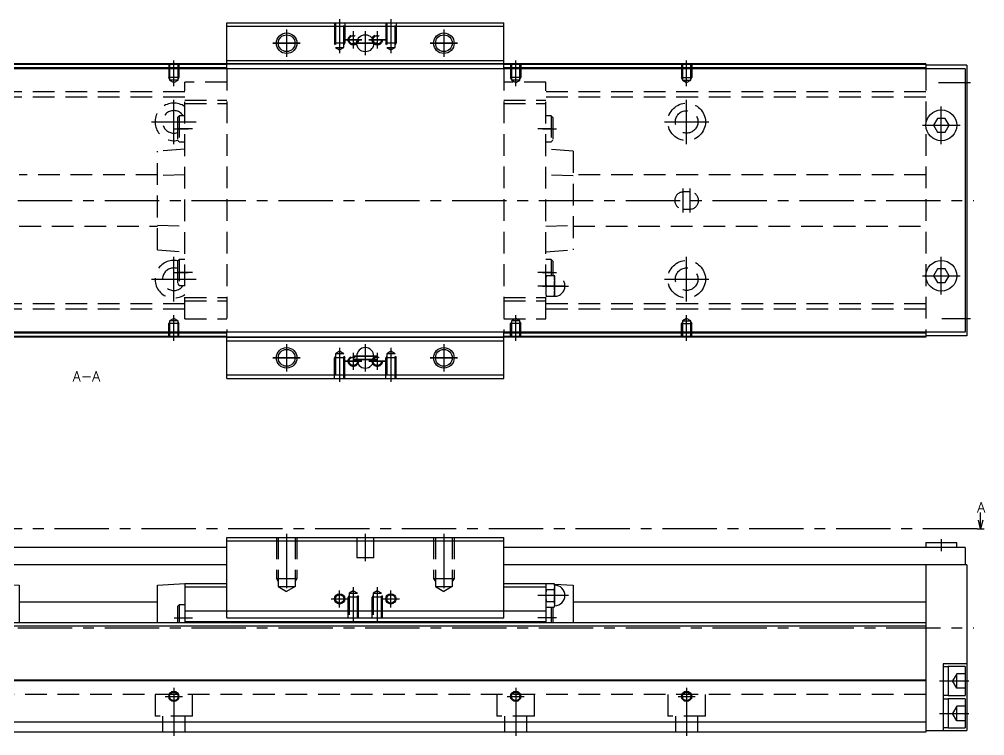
# Model space of a CAD drawing. Extents: x -2 to 886, y -8 to 353.
# Drawn here: x 603.5 to 885.9, y 9 to 218.5 of the extents above; entities that cross this region are included whole.
import ezdxf

# ---------------------------------------------------------------- set-up
doc = ezdxf.new("R2010")
doc.units = 0
doc.header["$LTSCALE"] = 0.5
doc.linetypes.add('CENTER', pattern=[50.8, 31.75, -6.35, 6.35, -6.35])
doc.linetypes.add('DASHED', pattern=[19.05, 12.7, -6.35])
for name, color, linetype in [('MSM_CENTER', 1, 'CENTER'), ('MSM_CONTINUOUS', 7, 'CONTINUOUS'), ('MSM_DASHED', 4, 'DASHED'), ('MSM_NARROW', 5, 'CONTINUOUS'), ('MSM_PART_NUMBER', 7, 'CONTINUOUS')]:
    doc.layers.add(name, color=color, linetype=linetype)
doc.styles.get("Standard").update_dxf_attribs({"font": 'txt.shx', "height": 3, "bigfont": 'bigfont.shx'})

msp = doc.modelspace()

# ---------------------------------------------------------------- linework, layer by layer
at = {"layer": 'MSM_CENTER'}
for p, q in [((697.17, 218.5), (697.17, 208.59)), ((712.17, 218.5), (712.17, 208.59)), ((681.67, 215.5), (681.67, 207.5)), ((701.17, 215), (701.17, 210)), ((704.67, 215), (704.67, 208)), ((708.17, 215), (708.17, 210)), ((727.67, 215.5), (727.67, 207.5)), ((703.67, 212.5), (698.67, 212.5)), ((698.67, 212.5), (703.67, 212.5)), ((710.67, 212.5), (705.67, 212.5)), ((705.67, 212.5), (710.67, 212.5)), ((685.67, 211.5), (677.67, 211.5)), ((677.67, 211.5), (685.67, 211.5)), ((708.17, 211.5), (701.17, 211.5)), ((701.17, 211.5), (708.17, 211.5)), ((731.67, 211.5), (723.67, 211.5)), ((723.67, 211.5), (731.67, 211.5)), ((648.67, 198.99), (648.67, 206.5)), ((748.67, 198.99), (748.67, 206.5)), ((798.67, 198.99), (798.67, 206.5)), ((872.34, 200), (881.67, 200)), ((648.67, 182), (648.67, 195)), ((798.67, 182), (798.67, 195)), ((873.17, 182), (873.17, 193)), ((642.17, 188.5), (655.17, 188.5)), ((642.17, 188.5), (655.17, 188.5)), ((648.77, 186.5), (652.87, 186.5)), ((654.17, 186.5), (650.07, 186.5)), ((759.27, 186.5), (755.17, 186.5)), ((756.47, 186.5), (760.57, 186.5)), ((792.17, 188.5), (805.17, 188.5)), ((867.67, 187.5), (878.67, 187.5)), ((797.67, 162), (797.67, 169)), ((799.67, 162), (799.67, 169)), ((323.67, 165.5), (882.67, 165.5)), ((648.67, 136), (648.67, 149)), ((798.67, 136), (798.67, 149)), ((873.17, 138), (873.17, 149)), ((648.77, 144.5), (652.87, 144.5)), ((654.17, 144.5), (650.07, 144.5)), ((759.27, 144.5), (755.17, 144.5)), ((756.47, 144.5), (760.57, 144.5)), ((642.17, 142.5), (655.17, 142.5)), ((792.17, 142.5), (805.17, 142.5)), ((867.67, 143.5), (878.67, 143.5)), ((762.77, 140.5), (755.17, 140.5)), ((756.47, 140.5), (764.07, 140.5)), ((648.67, 124.5), (648.67, 132.01)), ((748.67, 124.5), (748.67, 132.01)), ((798.67, 124.5), (798.67, 132.01)), ((873.34, 131), (881.67, 131)), ((681.67, 123.5), (681.67, 115.5)), ((697.17, 122.41), (697.17, 112.5)), ((704.67, 123.5), (704.67, 115.5)), ((712.17, 122.41), (712.17, 112.5)), ((727.67, 123.5), (727.67, 115.5)), ((685.67, 119.5), (677.67, 119.5)), ((677.67, 119.5), (685.67, 119.5)), ((701.17, 121), (701.17, 116)), ((708.17, 120), (701.17, 120)), ((701.17, 120), (708.17, 120)), ((708.17, 119), (701.17, 119)), ((701.17, 119), (708.17, 119)), ((708.17, 121), (708.17, 116)), ((731.67, 119.5), (723.67, 119.5)), ((723.67, 119.5), (731.67, 119.5)), ((703.67, 118.5), (698.67, 118.5)), ((698.67, 118.5), (703.67, 118.5)), ((710.67, 118.5), (705.67, 118.5)), ((705.67, 118.5), (710.67, 118.5)), ((883.67, 69.5), (320.67, 69.5)), ((681.67, 68), (681.67, 50.18)), ((704.67, 68), (704.67, 60)), ((727.67, 68), (727.67, 50.18)), ((873.17, 66.5), (873.17, 63)), ((697.17, 46.5), (697.17, 51.5)), ((701.17, 52.41), (701.17, 42.5)), ((708.17, 52.41), (708.17, 42.5)), ((712.17, 46.5), (712.17, 51.5)), ((694.67, 49), (699.67, 49)), ((709.67, 49), (714.67, 49)), ((764.07, 50), (755.17, 50)), ((648.77, 43.5), (654.17, 43.5)), ((760.57, 43.5), (755.17, 43.5)), ((323.67, 40.5), (882.67, 40.5)), ((648.67, 23), (648.67, 9)), ((748.67, 23), (748.67, 9)), ((798.67, 23), (798.67, 9)), ((872.67, 25), (881.17, 25)), ((646.17, 20.5), (651.17, 20.5)), ((746.17, 20.5), (751.17, 20.5)), ((796.17, 20.5), (801.17, 20.5)), ((872.67, 15.5), (881.17, 15.5))]:
    msp.add_line(p, q, dxfattribs=at)
at = {"layer": 'MSM_CONTINUOUS'}
for p, q in [((664.17, 204), (664.17, 217.5)), ((664.17, 217.5), (745.17, 217.5)), ((745.17, 204), (745.17, 217.5)), ((664.17, 216.5), (745.17, 216.5)), ((664.17, 206.5), (745.17, 206.5)), ((880.17, 204), (365.17, 204)), ((868.67, 205.5), (378.67, 205.5)), ((664.17, 205.3), (583.17, 205.3)), ((664.17, 204.3), (583.17, 204.3)), ((664.17, 205.5), (745.17, 205.5)), ((868.67, 205.3), (745.17, 205.3)), ((868.67, 204.3), (745.17, 204.3)), ((868.67, 205.5), (868.67, 204)), ((880.67, 205.1), (868.67, 205.1)), ((880.17, 204), (880.17, 127)), ((880.67, 205.1), (880.67, 125.9)), ((872.01, 189.5), (870.86, 187.5)), ((874.32, 189.5), (872.01, 189.5)), ((875.48, 187.5), (874.32, 189.5)), ((870.86, 187.5), (872.01, 185.5)), ((874.32, 185.5), (875.48, 187.5)), ((872.01, 185.5), (874.32, 185.5)), ((872.01, 145.5), (870.86, 143.5)), ((874.32, 145.5), (872.01, 145.5)), ((875.48, 143.5), (874.32, 145.5)), ((870.86, 143.5), (872.01, 141.5)), ((872.01, 141.5), (874.32, 141.5)), ((874.32, 141.5), (875.48, 143.5)), ((880.17, 127), (365.17, 127)), ((868.67, 125.5), (378.67, 125.5)), ((664.17, 126.7), (583.17, 126.7)), ((664.17, 125.7), (583.17, 125.7)), ((664.17, 113.5), (664.17, 127)), ((664.17, 125.5), (745.17, 125.5)), ((664.17, 124.5), (745.17, 124.5)), ((745.17, 113.5), (745.17, 127)), ((868.67, 126.7), (745.17, 126.7)), ((868.67, 125.7), (745.17, 125.7)), ((868.67, 127), (868.67, 125.5)), ((880.67, 125.9), (868.67, 125.9)), ((702.17, 120), (702.17, 119)), ((707.17, 119), (707.17, 120)), ((664.17, 114.5), (745.17, 114.5)), ((664.17, 113.5), (745.17, 113.5)), ((884.67, 69.5), (884.67, 74.23)), ((884.67, 69.5), (884, 72)), ((885.34, 72), (884.67, 69.5)), ((883.67, 69.5), (885.67, 69.5)), ((664.17, 67), (745.17, 67)), ((664.17, 43.5), (664.17, 67)), ((664.17, 66), (745.17, 66)), ((745.17, 43.5), (745.17, 67)), ((868.67, 65.5), (868.67, 64)), ((868.67, 65.5), (877.67, 65.5)), ((877.67, 64), (877.67, 65.5)), ((664.17, 64), (583.17, 64)), ((880.17, 64), (745.17, 64)), ((880.17, 64), (880.17, 59)), ((664.17, 59), (583.17, 59)), ((880.67, 59), (745.17, 59)), ((868.67, 59), (868.67, 10)), ((880.67, 59), (880.67, 10.5)), ((597.97, 53.34), (603.47, 53)), ((603.47, 53), (603.47, 42)), ((643.87, 53), (651.87, 53.5)), ((643.87, 42), (643.87, 53)), ((651.87, 53.5), (664.17, 53.5)), ((651.87, 53.5), (651.87, 42)), ((651.87, 52.5), (664.17, 52.5)), ((745.17, 53.5), (757.47, 53.5)), ((745.17, 52.5), (757.47, 52.5)), ((757.47, 53.5), (758.04, 53.46)), ((757.47, 53.5), (757.47, 42)), ((757.59, 53.46), (757.47, 53)), ((757.47, 52.41), (757.47, 52.6)), ((757.59, 53.46), (759.94, 53.46)), ((757.59, 51.73), (759.94, 51.73)), ((760.07, 53), (759.94, 53.46)), ((759.97, 53.34), (765.47, 53)), ((760.07, 47), (760.07, 53)), ((765.47, 53), (765.47, 42)), ((757.59, 48.27), (759.94, 48.27)), ((643.87, 48), (603.47, 48)), ((650.27, 47.3), (649.77, 46.8)), ((649.77, 46.8), (649.77, 42)), ((651.87, 47.3), (650.27, 47.3)), ((650.27, 47.3), (650.27, 42)), ((651.87, 45.5), (757.47, 45.5)), ((757.47, 47), (757.59, 46.54)), ((757.59, 46.54), (759.94, 46.54)), ((759.07, 46.54), (759.07, 42)), ((759.57, 46.54), (759.57, 42)), ((759.94, 46.54), (760.07, 47)), ((868.67, 48), (765.47, 48)), ((651.87, 42.4), (757.47, 42.4)), ((664.17, 43.5), (745.17, 43.5)), ((868.67, 42), (378.67, 42)), ((868.67, 41), (378.67, 41)), ((873.67, 30), (873.67, 10.5)), ((880.67, 30), (873.67, 30)), ((875.17, 29.15), (873.67, 29.15)), ((875.17, 29.25), (875.17, 20.75)), ((880.17, 29.25), (875.17, 29.25)), ((880.17, 29.25), (880.17, 20.75)), ((868.67, 25.2), (378.67, 25.2)), ((868.67, 25), (378.67, 25)), ((873.67, 20.85), (875.17, 20.85)), ((875.17, 20.75), (880.17, 20.75)), ((875.17, 19.65), (873.67, 19.65)), ((880.17, 19.75), (875.17, 19.75)), ((875.17, 19.75), (875.17, 11.25)), ((880.17, 19.75), (880.17, 11.25)), ((868.67, 13), (378.67, 13)), ((873.67, 11.35), (875.17, 11.35)), ((868.67, 10), (378.67, 10)), ((868.67, 10.5), (880.67, 10.5)), ((875.17, 11.25), (880.17, 11.25))]:
    msp.add_line(p, q, dxfattribs=at)
for centre, radius in [((681.67, 211.5), 2.46), ((704.67, 211.5), 2.5), ((727.67, 211.5), 2.46), ((873.17, 187.5), 4.5), ((873.17, 143.5), 4.5), ((681.67, 119.5), 2.46), ((727.67, 119.5), 2.46), ((697.17, 49), 1.23), ((712.17, 49), 1.23), ((648.67, 20.5), 1.23), ((748.67, 20.5), 1.23), ((798.67, 20.5), 1.23)]:
    msp.add_circle(centre, radius, dxfattribs=at)
for centre, radius, start, end in [((704.67, 120), 2.5, 0, 180), ((704.67, 119), 2.5, 180, 0), ((760.77, 52.57), 3.31, 164.2277, 179.4294), ((760.77, 52.63), 3.31, 180.5738, 195.7691), ((770.35, 49.95), 12.89, 172.0306, 179.7562), ((756.76, 52.56), 3.31, 0.5738, 15.7691), ((756.76, 52.63), 3.31, 344.2277, 359.4294), ((747.17, 49.94), 12.89, 0.2452, 7.968), ((760.07, 50), 3, 270, 90), ((770.92, 50.1), 13.46, 180.407, 187.8062), ((760.77, 47.37), 3.31, 164.2277, 179.4294), ((746.61, 50.1), 13.46, 352.1938, 359.593), ((756.76, 47.37), 3.31, 0.5738, 15.7691), ((760.77, 47.44), 3.31, 180.5738, 195.7691), ((756.76, 47.43), 3.31, 344.2277, 359.4294)]:
    msp.add_arc(centre, radius, start, end, dxfattribs=at)
at = {"layer": 'MSM_DASHED'}
for p, q in [((695.67, 217.5), (695.67, 211.5)), ((695.94, 217.5), (695.94, 210.3)), ((698.4, 210.3), (698.4, 217.5)), ((698.67, 217.5), (698.67, 211.5)), ((710.67, 217.5), (710.67, 211.5)), ((710.94, 217.5), (710.94, 210.3)), ((713.4, 210.3), (713.4, 217.5)), ((713.67, 217.5), (713.67, 211.5)), ((698.67, 211.5), (695.67, 211.5)), ((695.94, 211.03), (695.67, 211.5)), ((695.94, 210.3), (698.4, 210.3)), ((695.94, 210.3), (697.17, 209.59)), ((697.17, 209.59), (698.4, 210.3)), ((698.4, 211.03), (698.67, 211.5)), ((713.67, 211.5), (710.67, 211.5)), ((710.94, 211.03), (710.67, 211.5)), ((710.94, 210.3), (713.4, 210.3)), ((710.94, 210.3), (712.17, 209.59)), ((712.17, 209.59), (713.4, 210.3)), ((713.4, 211.03), (713.67, 211.5)), ((647.17, 205.5), (647.17, 201.5)), ((647.44, 205.5), (647.44, 200.7)), ((649.9, 200.7), (649.9, 205.5)), ((650.17, 205.5), (650.17, 201.5)), ((745.17, 205.5), (664.17, 205.5)), ((664.17, 204), (664.17, 127)), ((745.17, 204), (745.17, 127)), ((747.17, 205.5), (747.17, 201.5)), ((747.44, 205.5), (747.44, 200.7)), ((749.9, 200.7), (749.9, 205.5)), ((750.17, 205.5), (750.17, 201.5)), ((797.17, 205.5), (797.17, 201.5)), ((797.44, 205.5), (797.44, 200.7)), ((799.9, 200.7), (799.9, 205.5)), ((800.17, 205.5), (800.17, 201.5)), ((868.67, 204), (868.67, 127)), ((650.17, 201.5), (647.17, 201.5)), ((647.44, 201.03), (647.17, 201.5)), ((649.9, 200.7), (647.44, 200.7)), ((647.44, 200.7), (648.67, 199.99)), ((648.67, 199.99), (649.9, 200.7)), ((649.9, 201.03), (650.17, 201.5)), ((750.17, 201.5), (747.17, 201.5)), ((747.44, 201.03), (747.17, 201.5)), ((749.9, 200.7), (747.44, 200.7)), ((747.44, 200.7), (748.67, 199.99)), ((748.67, 199.99), (749.9, 200.7)), ((749.9, 201.03), (750.17, 201.5)), ((797.17, 201.5), (800.17, 201.5)), ((797.44, 201.03), (797.17, 201.5)), ((797.44, 200.7), (799.9, 200.7)), ((797.44, 200.7), (798.67, 199.99)), ((798.67, 199.99), (799.9, 200.7)), ((799.9, 201.03), (800.17, 201.5)), ((664.17, 200.1), (651.87, 200.1)), ((651.87, 130.9), (651.87, 200.1)), ((757.47, 200.1), (745.17, 200.1)), ((757.47, 130.9), (757.47, 200.1)), ((651.87, 197.25), (595.47, 197.25)), ((651.87, 195.75), (595.47, 195.75)), ((651.87, 194.85), (664.17, 194.85)), ((745.17, 194.85), (757.47, 194.85)), ((868.67, 197.25), (757.47, 197.25)), ((868.67, 195.75), (757.47, 195.75)), ((651.87, 193.85), (664.17, 193.85)), ((745.17, 193.85), (757.47, 193.85)), ((650.27, 190.3), (649.77, 189.8)), ((649.77, 189.8), (649.77, 183.2)), ((651.87, 190.3), (650.27, 190.3)), ((650.27, 190.3), (650.27, 182.7)), ((759.07, 190.3), (757.47, 190.3)), ((759.57, 189.8), (759.07, 190.3)), ((759.07, 190.3), (759.07, 182.7)), ((759.57, 189.8), (759.57, 183.2)), ((649.77, 183.2), (650.27, 182.7)), ((650.27, 182.7), (651.87, 182.7)), ((757.47, 182.7), (759.07, 182.7)), ((759.07, 182.7), (759.57, 183.2)), ((651.87, 180.5), (643.87, 179.94)), ((643.87, 151.06), (643.87, 179.94)), ((765.47, 179.94), (757.47, 180.5)), ((765.47, 179.94), (765.47, 151.06)), ((643.87, 173), (603.47, 173)), ((651.87, 172.98), (643.87, 172.73)), ((765.47, 172.73), (757.47, 172.98)), ((868.67, 173), (765.47, 173)), ((799.67, 168), (797.67, 168)), ((797.67, 163), (799.67, 163)), ((643.87, 158.27), (651.87, 158.02)), ((757.47, 158.02), (765.47, 158.27)), ((603.47, 158), (643.87, 158)), ((765.47, 158), (868.67, 158)), ((643.87, 151.06), (651.87, 150.5)), ((757.47, 150.5), (765.47, 151.06)), ((650.27, 148.3), (649.77, 147.8)), ((649.77, 147.8), (649.77, 141.2)), ((651.87, 148.3), (650.27, 148.3)), ((650.27, 148.3), (650.27, 140.7)), ((759.07, 148.3), (757.47, 148.3)), ((759.07, 148.3), (759.07, 143.5)), ((759.57, 147.8), (759.07, 148.3)), ((759.57, 147.8), (759.57, 143.5)), ((649.77, 141.2), (650.27, 140.7)), ((760.07, 143.5), (757.47, 143.5)), ((760.07, 137.5), (760.07, 143.5)), ((650.27, 140.7), (651.87, 140.7)), ((757.59, 140.5), (759.94, 140.5)), ((651.87, 137.15), (664.17, 137.15)), ((651.87, 136.15), (664.17, 136.15)), ((745.17, 137.15), (757.47, 137.15)), ((745.17, 136.15), (757.47, 136.15)), ((757.47, 137.5), (760.07, 137.5)), ((651.87, 135.25), (595.47, 135.25)), ((651.87, 133.75), (595.47, 133.75)), ((868.67, 135.25), (757.47, 135.25)), ((868.67, 133.75), (757.47, 133.75)), ((647.44, 129.97), (647.17, 129.5)), ((648.67, 131.01), (647.44, 130.3)), ((649.9, 130.3), (647.44, 130.3)), ((647.44, 130.3), (647.44, 125.5)), ((649.9, 130.3), (648.67, 131.01)), ((649.9, 125.5), (649.9, 130.3)), ((649.9, 129.97), (650.17, 129.5)), ((651.87, 130.9), (664.17, 130.9)), ((745.17, 130.9), (757.47, 130.9)), ((747.44, 129.97), (747.17, 129.5)), ((748.67, 131.01), (747.44, 130.3)), ((749.9, 130.3), (747.44, 130.3)), ((747.44, 130.3), (747.44, 125.5)), ((749.9, 130.3), (748.67, 131.01)), ((749.9, 125.5), (749.9, 130.3)), ((749.9, 129.97), (750.17, 129.5)), ((797.44, 129.97), (797.17, 129.5)), ((798.67, 131.01), (797.44, 130.3)), ((797.44, 130.3), (799.9, 130.3)), ((797.44, 130.3), (797.44, 125.5)), ((799.9, 130.3), (798.67, 131.01)), ((799.9, 125.5), (799.9, 130.3)), ((799.9, 129.97), (800.17, 129.5)), ((650.17, 129.5), (647.17, 129.5)), ((647.17, 125.5), (647.17, 129.5)), ((650.17, 125.5), (650.17, 129.5)), ((750.17, 129.5), (747.17, 129.5)), ((747.17, 125.5), (747.17, 129.5)), ((750.17, 125.5), (750.17, 129.5)), ((797.17, 129.5), (800.17, 129.5)), ((797.17, 125.5), (797.17, 129.5)), ((800.17, 125.5), (800.17, 129.5)), ((745.17, 125.5), (664.17, 125.5)), ((695.94, 119.97), (695.67, 119.5)), ((695.67, 113.5), (695.67, 119.5)), ((698.67, 119.5), (695.67, 119.5)), ((697.17, 121.41), (695.94, 120.7)), ((695.94, 120.7), (695.94, 113.5)), ((698.4, 120.7), (695.94, 120.7)), ((698.4, 120.7), (697.17, 121.41)), ((698.4, 113.5), (698.4, 120.7)), ((698.4, 119.97), (698.67, 119.5)), ((698.67, 113.5), (698.67, 119.5)), ((710.94, 119.97), (710.67, 119.5)), ((710.67, 113.5), (710.67, 119.5)), ((713.67, 119.5), (710.67, 119.5)), ((712.17, 121.41), (710.94, 120.7)), ((710.94, 120.7), (710.94, 113.5)), ((713.4, 120.7), (710.94, 120.7)), ((713.4, 120.7), (712.17, 121.41)), ((713.4, 113.5), (713.4, 120.7)), ((713.4, 119.97), (713.67, 119.5)), ((713.67, 113.5), (713.67, 119.5)), ((678.67, 67), (678.67, 55)), ((679.21, 67), (679.21, 52.6)), ((684.12, 67), (684.12, 52.6)), ((684.67, 67), (684.67, 55)), ((702.17, 67), (702.17, 61)), ((707.17, 61), (707.17, 67)), ((724.67, 67), (724.67, 55)), ((725.21, 67), (725.21, 52.6)), ((730.12, 67), (730.12, 52.6)), ((730.67, 67), (730.67, 55)), ((707.17, 61), (702.17, 61)), ((678.67, 55), (684.67, 55)), ((678.67, 55), (679.21, 54.06)), ((684.67, 55), (684.12, 54.06)), ((724.67, 55), (730.67, 55)), ((724.67, 55), (725.21, 54.06)), ((730.67, 55), (730.12, 54.06)), ((679.21, 52.6), (684.12, 52.6)), ((679.21, 52.6), (681.67, 51.18)), ((684.12, 52.6), (681.67, 51.18)), ((701.17, 51.41), (699.94, 50.7)), ((702.4, 50.7), (701.17, 51.41)), ((708.17, 51.41), (706.94, 50.7)), ((709.4, 50.7), (708.17, 51.41)), ((725.21, 52.6), (730.12, 52.6)), ((725.21, 52.6), (727.67, 51.18)), ((730.12, 52.6), (727.67, 51.18)), ((699.94, 49.97), (699.67, 49.5)), ((702.67, 49.5), (699.67, 49.5)), ((699.67, 43.5), (699.67, 49.5)), ((699.94, 50.7), (699.94, 43.5)), ((699.94, 50.7), (702.4, 50.7)), ((702.4, 43.5), (702.4, 50.7)), ((702.4, 49.97), (702.67, 49.5)), ((702.67, 43.5), (702.67, 49.5)), ((706.94, 49.97), (706.67, 49.5)), ((709.67, 49.5), (706.67, 49.5)), ((706.67, 43.5), (706.67, 49.5)), ((706.94, 50.7), (706.94, 43.5)), ((706.94, 50.7), (709.4, 50.7)), ((709.4, 43.5), (709.4, 50.7)), ((709.4, 49.97), (709.67, 49.5)), ((709.67, 43.5), (709.67, 49.5)), ((877.67, 27.12), (876.44, 25)), ((877.67, 22.88), (877.67, 27.12)), ((880.17, 27.12), (877.67, 27.12)), ((877.67, 22.88), (876.44, 25)), ((877.67, 25), (880.17, 25)), ((880.17, 22.88), (877.67, 22.88)), ((868.67, 21), (378.67, 21)), ((643.17, 21), (643.17, 14.7)), ((654.17, 14.7), (654.17, 21)), ((743.17, 21), (743.17, 14.7)), ((754.17, 14.7), (754.17, 21)), ((793.17, 21), (793.17, 14.7)), ((804.17, 14.7), (804.17, 21)), ((877.67, 17.62), (876.44, 15.5)), ((877.67, 13.38), (877.67, 17.62)), ((880.17, 17.62), (877.67, 17.62)), ((654.17, 14.7), (643.17, 14.7)), ((645.37, 14.7), (645.37, 10)), ((651.97, 10), (651.97, 14.7)), ((754.17, 14.7), (743.17, 14.7)), ((745.37, 14.7), (745.37, 10)), ((751.97, 10), (751.97, 14.7)), ((804.17, 14.7), (793.17, 14.7)), ((795.37, 14.7), (795.37, 10)), ((801.97, 10), (801.97, 14.7)), ((877.67, 13.38), (876.44, 15.5)), ((877.67, 15.5), (880.17, 15.5)), ((880.17, 13.38), (877.67, 13.38))]:
    msp.add_line(p, q, dxfattribs=at)
for centre, radius in [((701.17, 212.5), 1.5), ((701.17, 212.5), 1.23), ((708.17, 212.5), 1.5), ((708.17, 212.5), 1.23), ((798.67, 188.5), 5.5), ((798.67, 188.5), 3.3), ((798.67, 142.5), 5.5), ((798.67, 142.5), 3.3), ((701.17, 118.5), 1.5), ((701.17, 118.5), 1.23), ((708.17, 118.5), 1.5), ((708.17, 118.5), 1.23)]:
    msp.add_circle(centre, radius, dxfattribs=at)
for centre, radius, start, end in [((648.67, 188.5), 5.5, 54.4215, 282.3182), ((648.67, 188.5), 3.3, 33.0557, 289.4712), ((797.67, 165.5), 2.5, 90, 270), ((799.67, 165.5), 2.5, 270, 90), ((648.67, 142.5), 5.5, 77.6818, 305.5785), ((648.67, 142.5), 3.3, 70.5288, 326.9443), ((767.16, 141.95), 9.69, 170.8086, 179.713), ((767.16, 142.05), 9.7, 180.2886, 189.1898), ((750.37, 141.95), 9.7, 0.2886, 9.1898), ((750.37, 142.05), 9.69, 350.8086, 359.713), ((760.07, 140.5), 3, 270, 90), ((767.16, 138.95), 9.69, 170.8086, 179.713), ((767.16, 139.05), 9.7, 180.2886, 189.1898), ((750.37, 138.95), 9.7, 0.2886, 9.1898), ((750.37, 139.05), 9.69, 350.8086, 359.713)]:
    msp.add_arc(centre, radius, start, end, dxfattribs=at)
at = {"layer": 'MSM_NARROW'}
for centre, radius in [((681.67, 211.5), 3), ((727.67, 211.5), 3), ((681.67, 119.5), 3), ((727.67, 119.5), 3), ((697.17, 49), 1.5), ((712.17, 49), 1.5), ((648.67, 20.5), 1.5), ((748.67, 20.5), 1.5), ((798.67, 20.5), 1.5)]:
    msp.add_circle(centre, radius, dxfattribs=at)

# ---------------------------------------------------------------- texts
at = {"layer": 'MSM_PART_NUMBER'}
for s, p in [('A-A', (619.13, 112.62)), ('A', (883.67, 74.31))]:
    msp.add_text(s, height=3, dxfattribs=at).set_placement(p)

doc.saveas('drawing.dxf')
